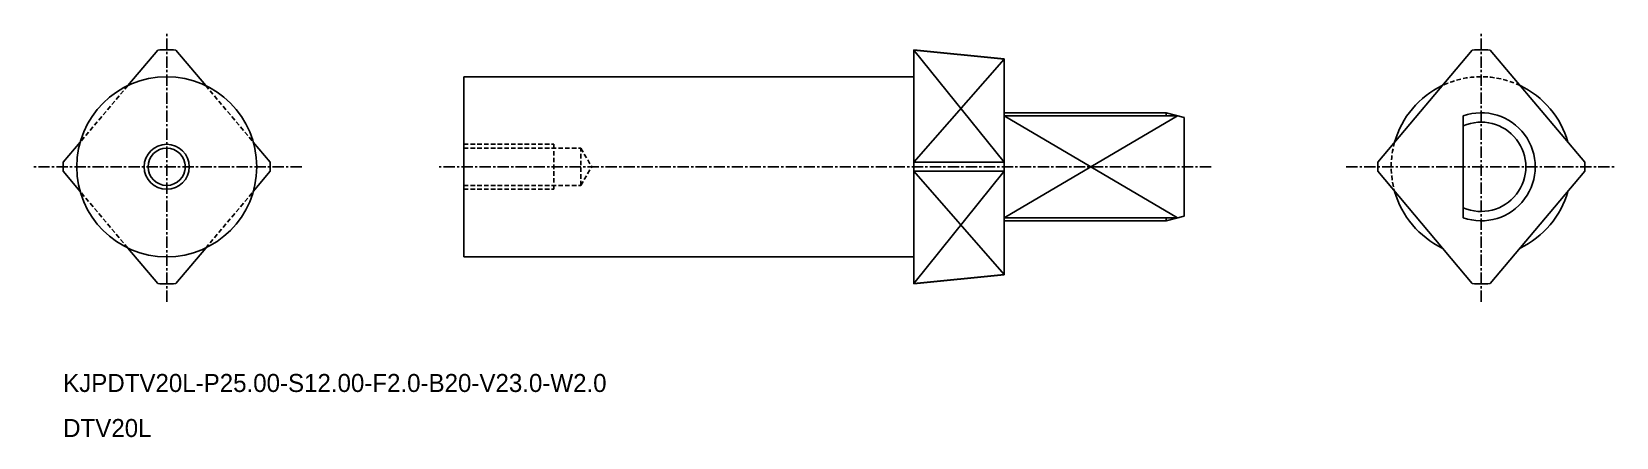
# Model space of a CAD drawing. Extents: x -2046 to -1870, y -1014 to -969.
import ezdxf

# ---------------------------------------------------------------- set-up
doc = ezdxf.new("R2010")
doc.units = 0
doc.linetypes.add('CENTER', pattern=[2, 1.25, -0.25, 0.25, -0.25])
doc.linetypes.add('DASHED', pattern=[0.75, 0.5, -0.25])
doc.layers.get('0').update_dxf_attribs({"linetype": 'CONTINUOUS'})
doc.layers.add('CENTER', color=1, linetype='CENTER')

msp = doc.modelspace()

# ---------------------------------------------------------------- linework, layer by layer
at = {"color": 7, "linetype": 'CONTINUOUS'}
for p, q in [((-2032.46, -971.18), (-2035.78, -975.13)), ((-2030.46, -971.18), (-2027.13, -975.13)), ((-1948.46, -971.14), (-1938.46, -972.14)), ((-1948.46, -997.14), (-1948.46, -971.14)), ((-1948.46, -971.18), (-1938.46, -972.18)), ((-1886.46, -971.18), (-1896.96, -983.64)), ((-1884.46, -971.18), (-1873.96, -983.64)), ((-1938.46, -972.14), (-1938.46, -996.14)), ((-1938.46, -994.64), (-1938.46, -972.64)), ((-1998.46, -994.14), (-1998.46, -974.14)), ((-1948.46, -974.14), (-1998.46, -974.14)), ((-1920.46, -978.14), (-1938.46, -978.14)), ((-1919.18, -978.49), (-1938.46, -978.49)), ((-1920.46, -978.14), (-1918.46, -978.68)), ((-1920.46, -978.14), (-1920.46, -978.49)), ((-1887.46, -989.8), (-1887.46, -978.49)), ((-1918.46, -978.68), (-1918.46, -989.61)), ((-2041.08, -981.41), (-2042.96, -983.64)), ((-2021.84, -981.41), (-2019.96, -983.64)), ((-2042.96, -984.64), (-2042.96, -983.64)), ((-2019.96, -984.64), (-2019.96, -983.64)), ((-1948.46, -983.64), (-1938.46, -983.64)), ((-1896.96, -984.64), (-1896.96, -983.64)), ((-1873.96, -984.64), (-1873.96, -983.64)), ((-2041.08, -986.87), (-2042.96, -984.64)), ((-2021.84, -986.87), (-2019.96, -984.64)), ((-1948.46, -984.64), (-1938.46, -984.64)), ((-1886.46, -997.1), (-1896.96, -984.64)), ((-1884.46, -997.1), (-1873.96, -984.64)), ((-1919.18, -989.8), (-1938.46, -989.8)), ((-1920.46, -990.14), (-1938.46, -990.14)), ((-1920.46, -990.14), (-1918.46, -989.61)), ((-1920.46, -989.8), (-1920.46, -990.14)), ((-2032.46, -997.1), (-2035.78, -993.16)), ((-2030.46, -997.1), (-2027.13, -993.16)), ((-1948.46, -994.14), (-1998.46, -994.14)), ((-1948.46, -997.1), (-1938.46, -996.1)), ((-1948.46, -997.14), (-1938.46, -996.14))]:
    msp.add_line(p, q, dxfattribs=at)
at = {"color": 3, "linetype": 'CONTINUOUS'}
for p, q in [((-1938.46, -983.64), (-1948.46, -971.18)), ((-1948.46, -983.64), (-1938.46, -972.18)), ((-1938.46, -989.8), (-1919.18, -978.49)), ((-1938.46, -978.49), (-1919.18, -989.8)), ((-1938.46, -984.64), (-1948.46, -997.1)), ((-1948.46, -984.64), (-1938.46, -996.1))]:
    msp.add_line(p, q, dxfattribs=at)
at = {"color": 3, "linetype": 'DASHED'}
for p, q in [((-2035.78, -975.13), (-2041.08, -981.41)), ((-2027.13, -975.13), (-2021.84, -981.41)), ((-1998.46, -981.64), (-1988.46, -981.64)), ((-1998.46, -982.08), (-1985.46, -982.08)), ((-1988.46, -986.64), (-1988.46, -981.64)), ((-1985.46, -986.21), (-1985.46, -982.08)), ((-1985.46, -982.08), (-1984.26, -984.14)), ((-1985.46, -986.21), (-1984.26, -984.14)), ((-2035.78, -993.16), (-2041.08, -986.87)), ((-2027.13, -993.16), (-2021.84, -986.87)), ((-1998.46, -986.21), (-1985.46, -986.21)), ((-1998.46, -986.64), (-1988.46, -986.64))]:
    msp.add_line(p, q, dxfattribs=at)
at = {"color": 7, "linetype": 'CONTINUOUS'}
for radius in [10, 2.07]:
    msp.add_circle((-2031.46, -984.14), radius, dxfattribs=at)
at = {"color": 3, "linetype": 'CONTINUOUS'}
msp.add_circle((-2031.46, -984.14), 2.5, dxfattribs=at)
at = {"color": 7, "linetype": 'CONTINUOUS'}
for centre, radius, start, end in [((-2031.46, -984.14), 13, 85.5883, 94.4117), ((-1885.46, -984.14), 13, 85.5883, 94.4117), ((-1885.46, -984.14), 10, 115.6174, 164.1479), ((-1885.46, -984.14), 10, 15.8521, 64.3826), ((-1885.46, -984.14), 6, 250.5288, 109.4712), ((-1885.46, -984.14), 4.96, 246.2409, 113.7591), ((-1885.46, -984.14), 10, 195.8521, 244.3826), ((-1885.46, -984.14), 10, 295.6174, 344.1479), ((-2031.46, -984.14), 13, 265.5883, 274.4117), ((-1885.46, -984.14), 13, 265.5883, 274.4117)]:
    msp.add_arc(centre, radius, start, end, dxfattribs=at)
at = {"color": 3, "linetype": 'DASHED'}
for start, end in [(64.3826, 115.6174), (164.1479, 195.8521)]:
    msp.add_arc((-1885.46, -984.14), 10, start, end, dxfattribs=at)
at = {"layer": 'CENTER', "color": 1, "linetype": 'CENTER'}
for p, q in [((-2031.46, -999.14), (-2031.46, -969.14)), ((-1885.46, -999.14), (-1885.46, -969.14)), ((-2016.46, -984.14), (-2046.46, -984.14)), ((-1915.46, -984.14), (-2001.46, -984.14)), ((-1900.46, -984.14), (-1870.46, -984.14))]:
    msp.add_line(p, q, dxfattribs=at)

# ---------------------------------------------------------------- texts
at = {"color": 7, "linetype": 'CONTINUOUS'}
for s, p in [('KJPDTV20L-P25.00-S12.00-F2.0-B20-V23.0-W2.0', (-2042.96, -1009.14)), ('DTV20L', (-2042.96, -1014.14))]:
    msp.add_text(s, height=2, dxfattribs=at).set_placement(p)

doc.saveas('drawing.dxf')
